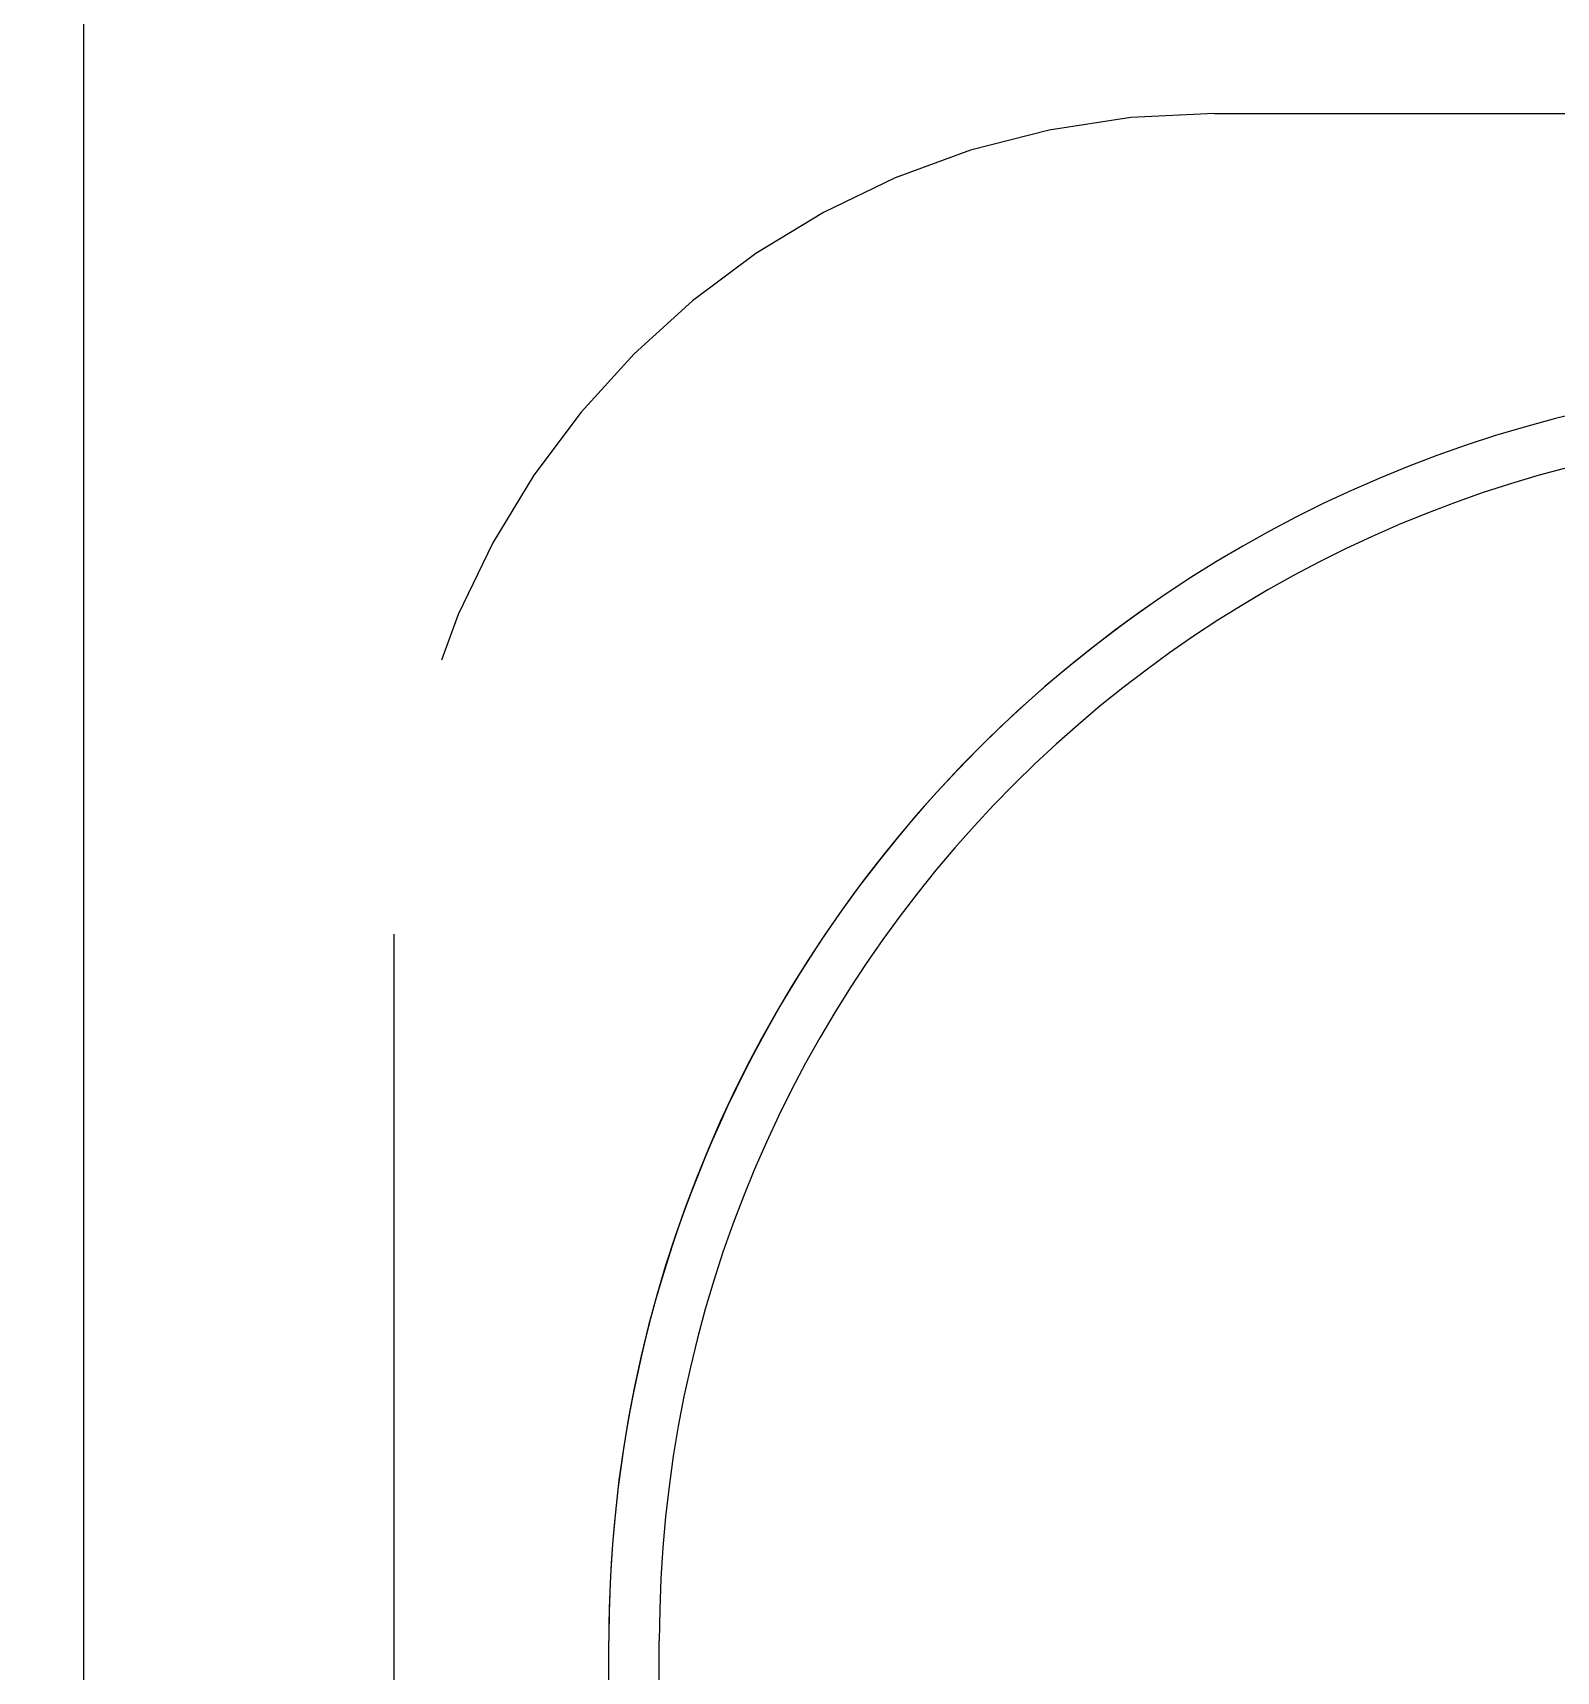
# Model space of a CAD drawing. Header units: metres. Extents: x 231 to 394, y -324 to -29.
# Drawn here: x 272.4484 to 272.5993, y -59.8795 to -59.7172 of the extents above; entities that cross this region are included whole.
import ezdxf

# ---------------------------------------------------------------- set-up
doc = ezdxf.new("R2010")
doc.units = ezdxf.units.M
doc.linetypes.add('AR-01-REC$0$HIDDEN2', pattern=[0.1875, 0.125, -0.0625])
doc.layers.add('A-PISO', color=30, linetype='Continuous')
doc.layers.add('AR-01-REC$0$A-MUROS BAJOS', color=8, linetype='Continuous')

msp = doc.modelspace()

# ---------------------------------------------------------------- linework, layer by layer
at = {"color": 8, "linetype": 'AR-01-REC$0$HIDDEN2', "ltscale": 0.5}
for p, q in [((272.5654782047721, -59.72521207167731), (272.9296782047721, -59.72521207167731)), ((272.4841782047721, -59.80651207167731), (272.4841782047721, -60.10201207167731))]:
    msp.add_line(p, q, dxfattribs=at)
at = {"color": 8}
for p, q in [((272.5054782047721, -60.03201207167731), (272.5054782047721, -59.87651207167731)), ((272.5104782047721, -60.03201207167731), (272.5104782047721, -59.87651207167731))]:
    msp.add_line(p, q, dxfattribs=at)
at = {"color": 8, "linetype": 'AR-01-REC$0$HIDDEN2', "ltscale": 0.5}
msp.add_arc((272.5654782047721, -59.80651207167731), 0.08129999999999882, 90.00000000000001, 180, dxfattribs=at)
at = {"color": 8}
for radius, start in [(0.125, 90.00000000000001), (0.1200000000000045, 90), (0.125, 124.6665884284045)]:
    msp.add_arc((272.6304782047721, -59.87651207167731), radius, start, 180, dxfattribs=at)
at = {"layer": 'A-PISO'}
msp.add_lwpolyline([(272.4534672570382, -59.39823857612731), (273.0534672570382, -59.39823857612731), (273.0534669396363, -60.55226250724479), (272.4534672570382, -60.55226250724479)], close=True, dxfattribs=at)
at = {"layer": 'A-PISO', "ltscale": 100}
msp.add_circle((268.4683864798253, -66.18669885097302), 37.55153900380583, dxfattribs=at)
at = {"layer": 'AR-01-REC$0$A-MUROS BAJOS', "linetype": 'Continuous'}
msp.add_lwpolyline([(272.2734672570381, -60.55226250724479), (272.4534672570381, -60.55226250724479), (272.4534672570381, -57.05226250724479), (282.2734672570381, -57.05226250724479), (282.2734672570381, -56.8722625072448), (272.2734672570381, -56.8722625072448)], close=True, dxfattribs=at)

doc.saveas('drawing.dxf')
